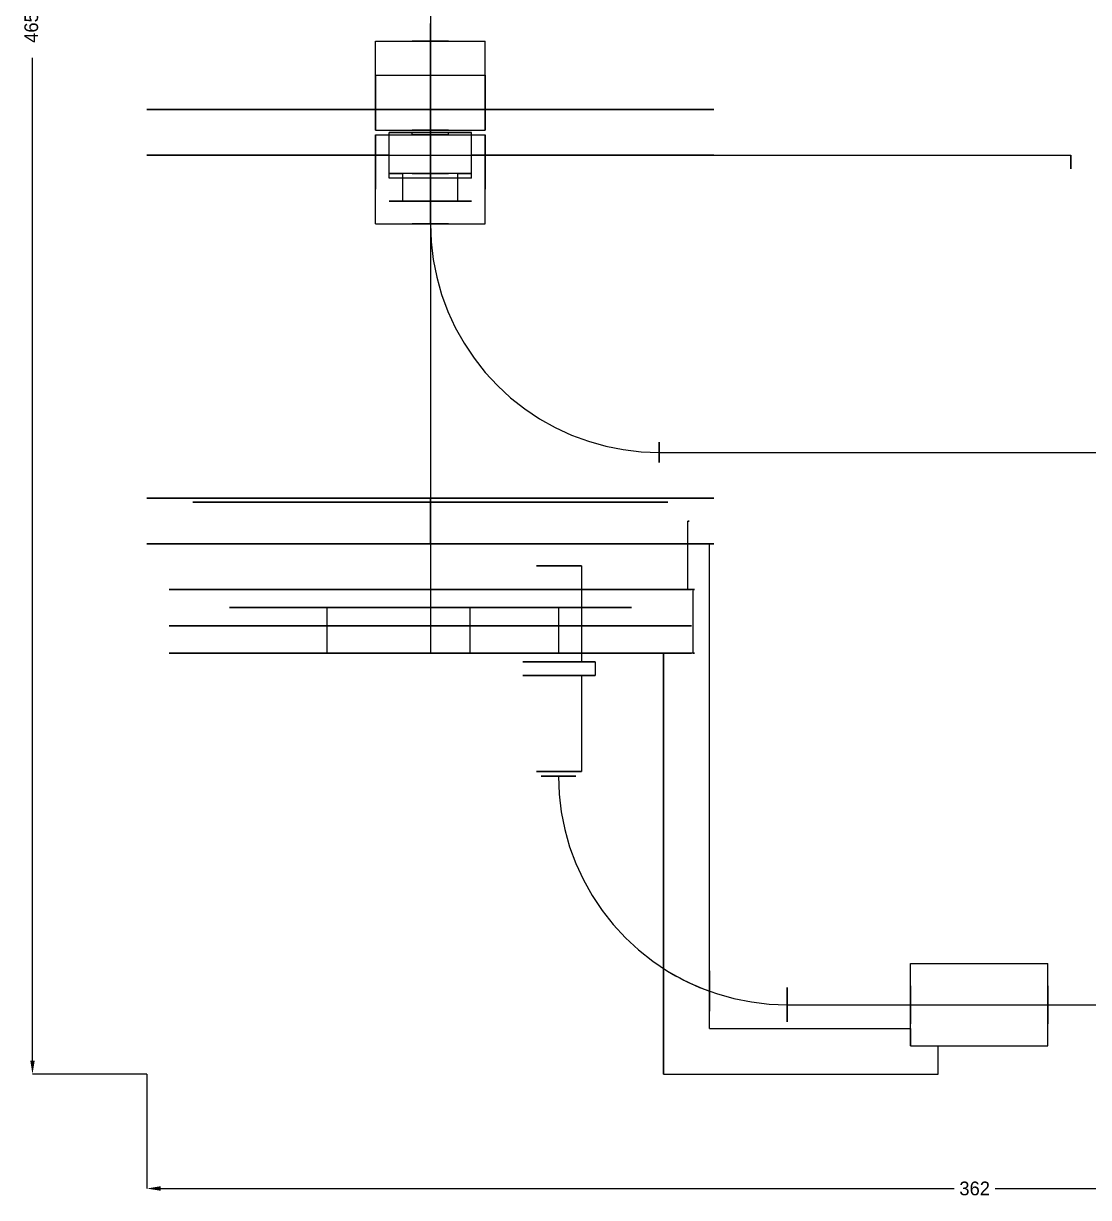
# Model space of a CAD drawing. Header units: millimetres. Extents: x -27 to 709, y -1034 to 466.
# Drawn here: x 320 to 552.9, y -27 to 229.8 of the extents above; entities that cross this region are included whole.
import ezdxf

# ---------------------------------------------------------------- set-up
doc = ezdxf.new("R2010")
doc.units = ezdxf.units.MM
doc.layers.add('DIMENSIONS', color=7, linetype='Continuous')
doc.layers.add('YZ_SIDE', color=7, linetype='Continuous')
doc.dimstyles.get("Standard").update_dxf_attribs({"dimtxt": 2.5, "dimasz": 2.5, "dimexe": 1.25, "dimexo": 0.625, "dimtad": 1, "dimcen": 2.5, "dimazin": 3, "dimtfac": 1, "dimtmove": 0, "dimatfit": 3})

# ---------------------------------------------------------------- blocks, each defined once
blk = doc.blocks.new('_CLOSEDFILLED')
at = {"color": 0, "linetype": 'BYBLOCK'}
blk.add_solid([(-1, 0.164), (0, 0), (-1, -0.164)], dxfattribs=at)
blk = doc.blocks.new('*D5')
for p, q in [((347, 0), (347, -25)), ((709, 0), (709, -25)), ((350, -25), (523.5, -25)), ((532.5, -25), (706, -25))]:
    blk.add_line(p, q)
at = {"layer": 'Defpoints'}
for p in [(347, 0), (709, 0), (347, -25)]:
    blk.add_point(p, dxfattribs=at)
at = {"layer": 'DIMENSIONS', "xscale": 3, "yscale": 3, "rotation": 180}
blk.add_blockref('_CLOSEDFILLED', (347, -25), dxfattribs=at)
at = {"layer": 'DIMENSIONS', "xscale": 3, "yscale": 3}
blk.add_blockref('_CLOSEDFILLED', (709, -25), dxfattribs=at)
at = {"layer": 'DIMENSIONS', "insert": (528, -25), "char_height": 3, "attachment_point": 5}
blk.add_mtext('362', dxfattribs=at)
blk = doc.blocks.new('*D6')
for p, q in [((347, 465.7), (322, 465.7)), ((322, 243.35), (322, 462.7)), ((322, 3), (322, 222.35)), ((347, 0), (322, 0))]:
    blk.add_line(p, q)
at = {"layer": 'Defpoints'}
for p in [(347, 465.7), (322, 0), (347, 0)]:
    blk.add_point(p, dxfattribs=at)
at = {"layer": 'DIMENSIONS', "xscale": 3, "yscale": 3}
for p, rotation in [((322, 465.7), 90), ((322, 0), 270)]:
    blk.add_blockref('_CLOSEDFILLED', p, dxfattribs=dict(at, rotation=rotation))
at = {"layer": 'DIMENSIONS', "insert": (322, 232.85), "char_height": 3, "attachment_point": 5, "rotation": 90}
blk.add_mtext('465,702', dxfattribs=at)

msp = doc.modelspace()

# ---------------------------------------------------------------- linework, layer by layer
at = {"layer": 'YZ_SIDE'}
for points in [[(409, 406), (409, 106)], [(409, 386.9), (409, 125.1)], [(409, 346), (409, 186)], [(409, 186), (409, 229.8348)], [(409, 186), (409, 229.8348)], [(397, 206.5), (397, 226)], [(397, 226), (421, 226)], [(397, 206.5), (397, 226)], [(397, 226), (421, 226)], [(409, 226), (411.1626, 226), (412.6385, 226), (412.9593, 226), (412.023, 226), (410.1269, 226), (407.8731, 226), (405.977, 226), (405.0407, 226), (405.3615, 226), (406.8374, 226), (409, 226)], [(409, 226), (411.1626, 226), (412.6385, 226), (412.9593, 226), (412.023, 226), (410.1269, 226), (407.8731, 226), (405.977, 226), (405.0407, 226), (405.3615, 226), (406.8374, 226), (409, 226)], [(409, 226), (411.1626, 226), (412.6385, 226), (412.9593, 226), (412.023, 226), (410.1269, 226), (407.8731, 226), (405.977, 226), (405.0407, 226), (405.3615, 226), (406.8374, 226), (409, 226)], [(409, 226), (411.1626, 226), (412.6385, 226), (412.9593, 226), (412.023, 226), (410.1269, 226), (407.8731, 226), (405.977, 226), (405.0407, 226), (405.3615, 226), (406.8374, 226), (409, 226)], [(409, 226), (410.4597, 226), (411.456, 226), (411.6725, 226), (411.0405, 226), (409.7607, 226), (408.2393, 226), (406.9595, 226), (406.3275, 226), (406.544, 226), (407.5403, 226), (409, 226)], [(409, 226), (410.4597, 226), (411.456, 226), (411.6725, 226), (411.0405, 226), (409.7607, 226), (408.2393, 226), (406.9595, 226), (406.3275, 226), (406.544, 226), (407.5403, 226), (409, 226)], [(409, 206.5), (409, 226)], [(409, 206.5), (409, 226)], [(409, 186), (409, 226)], [(409, 186), (409, 226)], [(409, 186), (409, 226)], [(409, 186), (409, 226)], [(421, 206.5), (421, 226)], [(421, 206.5), (421, 226)], [(397, 206.5), (397, 208.2277), (397, 209.9123), (397, 211.5213), (397, 213.0235), (397, 214.39), (397, 215.5942), (397, 216.6129), (397, 217.4264), (397, 218.019), (397, 218.3792), (397, 218.5)], [(397, 218.5), (397, 218.3792), (397, 218.019), (397, 217.4264), (397, 216.6129), (397, 215.5942), (397, 214.39), (397, 213.0235), (397, 211.5213), (397, 209.9123), (397, 208.2277), (397, 206.5)], [(397, 218.5), (421, 218.5)], [(421, 206.5), (421, 208.2277), (421, 209.9123), (421, 211.5213), (421, 213.0235), (421, 214.39), (421, 215.5942), (421, 216.6129), (421, 217.4264), (421, 218.019), (421, 218.3792), (421, 218.5)], [(421, 218.5), (421, 218.3792), (421, 218.019), (421, 217.4264), (421, 216.6129), (421, 215.5942), (421, 214.39), (421, 213.0235), (421, 211.5213), (421, 209.9123), (421, 208.2277), (421, 206.5)], [(409, 211), (413.0976, 211), (417.1773, 211), (421.2213, 211), (425.2118, 211), (429.1314, 211), (432.9629, 211), (436.6897, 211), (440.2955, 211), (443.7643, 211), (447.0812, 211), (450.2315, 211), (453.2016, 211), (455.9783, 211), (458.5497, 211), (460.9043, 211), (463.032, 211), (464.9235, 211), (466.5704, 211), (467.9655, 211), (469.1028, 211), (469.9773, 211), (470.5852, 211), (470.9237, 211), (470.9915, 211), (470.7882, 211), (470.3148, 211), (469.5732, 211), (468.5667, 211), (467.2998, 211), (465.7779, 211), (464.0078, 211), (461.9971, 211), (459.7547, 211), (457.2904, 211), (454.6149, 211), (451.7399, 211), (448.678, 211), (445.4427, 211), (442.048, 211), (438.5087, 211), (434.8405, 211), (431.0592, 211), (427.1815, 211), (423.2243, 211), (419.2049, 211), (415.1408, 211), (411.0499, 211), (406.9501, 211), (402.8592, 211), (398.7951, 211), (394.7757, 211), (390.8185, 211), (386.9408, 211), (383.1595, 211), (379.4913, 211), (375.952, 211), (372.5573, 211), (369.322, 211), (366.2601, 211), (363.3851, 211), (360.7096, 211), (358.2453, 211), (356.0029, 211), (353.9922, 211), (352.2221, 211), (350.7002, 211), (349.4333, 211), (348.4268, 211), (347.6852, 211), (347.2118, 211), (347.0085, 211), (347.0763, 211), (347.4148, 211), (348.0227, 211), (348.8972, 211), (350.0345, 211), (351.4296, 211), (353.0765, 211), (354.968, 211), (357.0957, 211), (359.4503, 211), (362.0217, 211), (364.7984, 211), (367.7685, 211), (370.9188, 211), (374.2357, 211), (377.7045, 211), (381.3103, 211), (385.0371, 211), (388.8686, 211), (392.7882, 211), (396.7787, 211), (400.8227, 211), (404.9024, 211), (409, 211)], [(409, 211), (412.9925, 211), (416.9651, 211), (420.8981, 211), (424.7717, 211), (428.5668, 211), (432.2644, 211), (435.8461, 211), (439.2941, 211), (442.5911, 211), (445.7208, 211), (448.6675, 211), (451.4166, 211), (453.9544, 211), (456.2683, 211), (458.3466, 211), (460.1791, 211), (461.7567, 211), (463.0714, 211), (464.1167, 211), (464.8874, 211), (465.3798, 211), (465.5912, 211), (465.5207, 211), (465.1686, 211), (464.5367, 211), (463.6281, 211), (462.4473, 211), (461.0003, 211), (459.2942, 211), (457.3376, 211), (455.1401, 211), (452.7128, 211), (450.0676, 211), (447.2179, 211), (444.1778, 211), (440.9625, 211), (437.5879, 211), (434.0709, 211), (430.4289, 211), (426.6803, 211), (422.8435, 211), (418.9378, 211), (414.9825, 211), (410.9975, 211), (407.0025, 211), (403.0175, 211), (399.0622, 211), (395.1565, 211), (391.3197, 211), (387.5711, 211), (383.9291, 211), (380.4121, 211), (377.0375, 211), (373.8222, 211), (370.7821, 211), (367.9324, 211), (365.2872, 211), (362.8599, 211), (360.6624, 211), (358.7058, 211), (356.9997, 211), (355.5527, 211), (354.3719, 211), (353.4633, 211), (352.8314, 211), (352.4793, 211), (352.4088, 211), (352.6202, 211), (353.1126, 211), (353.8833, 211), (354.9286, 211), (356.2433, 211), (357.8209, 211), (359.6534, 211), (361.7317, 211), (364.0456, 211), (366.5834, 211), (369.3325, 211), (372.2792, 211), (375.4089, 211), (378.7059, 211), (382.1539, 211), (385.7356, 211), (389.4332, 211), (393.2283, 211), (397.1019, 211), (401.0349, 211), (405.0075, 211), (409, 211)], [(409, 201), (409, 211)], [(409, 201), (409, 211)], [(397, 206.5), (421, 206.5)], [(397, 206.5), (421, 206.5)], [(397, 206.5), (421, 206.5)], [(397, 206.5), (421, 206.5)], [(397, 186), (397, 205.5)], [(397, 205.5), (421, 205.5)], [(397, 186), (397, 205.5)], [(397, 205.5), (397, 202.0877), (397, 198.9765), (397, 196.4058), (397, 194.5736), (397, 193.6208), (397, 193.6208), (397, 194.5736), (397, 196.4058), (397, 198.9765), (397, 202.0877), (397, 205.5)], [(397, 205.5), (421, 205.5)], [(397, 205.5), (400, 205.5)], [(397, 205.5), (421, 205.5)], [(400, 201), (400, 206)], [(400, 205.5), (400, 206)], [(400, 206), (405.0314, 206)], [(418, 206), (416.3723, 206), (414.7394, 206), (413.1024, 206), (411.4626, 206), (409.8211, 206), (408.1789, 206), (406.5374, 206), (404.8976, 206), (403.2606, 206), (401.6277, 206), (400, 206)], [(418, 206), (416.374, 206), (414.7418, 206), (413.1047, 206), (411.4642, 206), (409.8216, 206), (408.1784, 206), (406.5358, 206), (404.8953, 206), (403.2582, 206), (401.626, 206), (400, 206)], [(400, 201), (400, 206)], [(400, 196), (400, 205.5)], [(400, 205.5), (405.0314, 205.5)], [(405.0314, 206), (405.0017, 206), (405.0668, 206), (405.2253, 206), (405.4734, 206), (405.8051, 206), (406.2127, 206), (406.6864, 206), (407.215, 206), (407.7859, 206), (408.3857, 206), (409, 206)], [(405.0314, 205.5), (405.0314, 206)], [(412.9686, 205.5), (412.7025, 205.5), (412.182, 205.5), (411.4431, 205.5), (410.5363, 205.5), (409.5241, 205.5), (408.4759, 205.5), (407.4637, 205.5), (406.5569, 205.5), (405.818, 205.5), (405.2975, 205.5), (405.0314, 205.5)], [(409, 206.5), (411.1626, 206.5), (412.6385, 206.5), (412.9593, 206.5), (412.023, 206.5), (410.1269, 206.5), (407.8731, 206.5), (405.977, 206.5), (405.0407, 206.5), (405.3615, 206.5), (406.8374, 206.5), (409, 206.5)], [(409, 206.5), (411.1626, 206.5), (412.6385, 206.5), (412.9593, 206.5), (412.023, 206.5), (410.1269, 206.5), (407.8731, 206.5), (405.977, 206.5), (405.0407, 206.5), (405.3615, 206.5), (406.8374, 206.5), (409, 206.5)], [(409, 205.5), (411.1626, 205.5), (412.6385, 205.5), (412.9593, 205.5), (412.023, 205.5), (410.1269, 205.5), (407.8731, 205.5), (405.977, 205.5), (405.0407, 205.5), (405.3615, 205.5), (406.8374, 205.5), (409, 205.5)], [(409, 206), (409.6143, 206), (410.2141, 206), (410.785, 206), (411.3136, 206), (411.7873, 206), (412.1949, 206), (412.5266, 206), (412.7747, 206), (412.9332, 206), (412.9983, 206), (412.9686, 206)], [(409, 186), (409, 206)], [(409, 186), (409, 205.5)], [(412.9686, 205.5), (412.9686, 206)], [(412.9686, 206), (418, 206)], [(412.9686, 205.5), (418, 205.5)], [(418, 201), (418, 206)], [(418, 205.5), (418, 206)], [(418, 201), (418, 206)], [(418, 196), (418, 205.5)], [(418, 205.5), (421, 205.5)], [(421, 186), (421, 205.5)], [(421, 186), (421, 205.5)], [(421, 205.5), (421, 202.0877), (421, 198.9765), (421, 196.4058), (421, 194.5736), (421, 193.6208), (421, 193.6208), (421, 194.5736), (421, 196.4058), (421, 198.9765), (421, 202.0877), (421, 205.5)], [(400, 201), (396.1107, 201), (392.2738, 201), (388.5048, 201), (384.8191, 201), (381.2316, 201), (377.7568, 201), (374.409, 201), (371.2017, 201), (368.1479, 201), (365.26, 201), (362.5498, 201), (360.0283, 201), (357.7057, 201), (355.5914, 201), (353.6941, 201), (352.0214, 201), (350.5801, 201), (349.3761, 201), (348.4143, 201), (347.6986, 201), (347.2319, 201), (347.0161, 201), (347.052, 201), (347.3396, 201), (347.8776, 201), (348.6639, 201), (349.6952, 201), (350.9674, 201), (352.4754, 201), (354.2129, 201), (356.173, 201), (358.3476, 201), (360.728, 201), (363.3045, 201), (366.0665, 201), (369.003, 201), (372.1019, 201), (375.3506, 201), (378.7361, 201), (382.2445, 201), (385.8615, 201), (389.5725, 201), (393.3625, 201), (397.2159, 201), (401.1173, 201), (405.0506, 201), (409, 201)], [(400, 201), (396.1497, 201), (392.3611, 201), (388.6525, 201), (385.0417, 201), (381.5461, 201), (378.1825, 201), (374.967, 201), (371.9151, 201), (369.0415, 201), (366.3599, 201), (363.8833, 201), (361.6236, 201), (359.5917, 201), (357.7972, 201), (356.2489, 201), (354.9541, 201), (353.9192, 201), (353.149, 201), (352.6473, 201), (352.4165, 201), (352.4577, 201), (352.7707, 201), (353.354, 201), (354.2048, 201), (355.319, 201), (356.6912, 201), (358.3149, 201), (360.1822, 201), (362.2842, 201), (364.6108, 201), (367.1507, 201), (369.8918, 201), (372.8209, 201), (375.9239, 201), (379.1859, 201), (382.5913, 201), (386.1235, 201), (389.7658, 201), (393.5005, 201), (397.3097, 201), (401.1751, 201), (405.0781, 201), (409, 201)], [(400, 196), (400, 201)], [(409, 201), (412.9219, 201), (416.8249, 201), (420.6903, 201), (424.4995, 201), (428.2342, 201), (431.8765, 201), (435.4087, 201), (438.8141, 201), (442.0761, 201), (445.1791, 201), (448.1082, 201), (450.8493, 201), (453.3892, 201), (455.7158, 201), (457.8178, 201), (459.6851, 201), (461.3088, 201), (462.681, 201), (463.7952, 201), (464.646, 201), (465.2293, 201), (465.5423, 201), (465.5835, 201), (465.3527, 201), (464.851, 201), (464.0808, 201), (463.0459, 201), (461.7511, 201), (460.2028, 201), (458.4083, 201), (456.3764, 201), (454.1167, 201), (451.6401, 201), (448.9585, 201), (446.0849, 201), (443.033, 201), (439.8175, 201), (436.4539, 201), (432.9583, 201), (429.3475, 201), (425.6389, 201), (421.8503, 201), (418, 201)], [(409, 201), (412.9494, 201), (416.8827, 201), (420.7841, 201), (424.6375, 201), (428.4275, 201), (432.1385, 201), (435.7555, 201), (439.2639, 201), (442.6494, 201), (445.8981, 201), (448.997, 201), (451.9335, 201), (454.6955, 201), (457.272, 201), (459.6524, 201), (461.827, 201), (463.7871, 201), (465.5246, 201), (467.0326, 201), (468.3048, 201), (469.3361, 201), (470.1224, 201), (470.6604, 201), (470.948, 201), (470.9839, 201), (470.7681, 201), (470.3014, 201), (469.5857, 201), (468.6239, 201), (467.4199, 201), (465.9786, 201), (464.3059, 201), (462.4086, 201), (460.2943, 201), (457.9717, 201), (455.4502, 201), (452.74, 201), (449.8521, 201), (446.7983, 201), (443.591, 201), (440.2432, 201), (436.7684, 201), (433.1809, 201), (429.4952, 201), (425.7262, 201), (421.8893, 201), (418, 201)], [(409, 201), (549, 201)], [(409, 201), (409, 200.7619), (409, 200.1231), (409, 199.2865), (409, 198.5177), (409, 198.0608), (409, 198.0608), (409, 198.5177), (409, 199.2865), (409, 200.1231), (409, 200.7619), (409, 201)], [(418, 196), (418, 201)], [(549, 201), (549, 200.7619), (549, 200.1231), (549, 199.2865), (549, 198.5177), (549, 198.0608), (549, 198.0608), (549, 198.5177), (549, 199.2865), (549, 200.1231), (549, 200.7619), (549, 201)], [(418, 196), (400, 196)], [(418, 196), (416.374, 196), (414.7418, 196), (413.1047, 196), (411.4642, 196), (409.8216, 196), (408.1784, 196), (406.5358, 196), (404.8953, 196), (403.2582, 196), (401.626, 196), (400, 196)], [(415, 197), (417.2806, 197), (417.9942, 197), (417.0057, 197), (414.5023, 197), (410.9576, 197), (407.0424, 197), (403.4977, 197), (400.9943, 197), (400.0058, 197), (400.7194, 197), (403, 197)], [(403, 191), (403, 197)], [(415, 197), (403, 197)], [(403, 191), (403, 197)], [(409, 197), (411.1626, 197), (412.6385, 197), (412.9593, 197), (412.023, 197), (410.1269, 197), (407.8731, 197), (405.977, 197), (405.0407, 197), (405.3615, 197), (406.8374, 197), (409, 197)], [(409, 191), (409, 197)], [(415, 191), (415, 197)], [(415, 191), (415, 197)], [(415, 191), (417.2806, 191), (417.9942, 191), (417.0057, 191), (414.5023, 191), (410.9576, 191), (407.0424, 191), (403.4977, 191), (400.9943, 191), (400.0058, 191), (400.7194, 191), (403, 191)], [(403, 191), (415, 191)], [(409, 191), (411.1626, 191), (412.6385, 191), (412.9593, 191), (412.023, 191), (410.1269, 191), (407.8731, 191), (405.977, 191), (405.0407, 191), (405.3615, 191), (406.8374, 191), (409, 191)], [(397, 186), (421, 186)], [(397, 186), (421, 186)], [(409, 186), (411.1626, 186), (412.6385, 186), (412.9593, 186), (412.023, 186), (410.1269, 186), (407.8731, 186), (405.977, 186), (405.0407, 186), (405.3615, 186), (406.8374, 186), (409, 186)], [(409, 186), (411.1626, 186), (412.6385, 186), (412.9593, 186), (412.023, 186), (410.1269, 186), (407.8731, 186), (405.977, 186), (405.0407, 186), (405.3615, 186), (406.8374, 186), (409, 186)], [(409, 186), (411.1626, 186), (412.6385, 186), (412.9593, 186), (412.023, 186), (410.1269, 186), (407.8731, 186), (405.977, 186), (405.0407, 186), (405.3615, 186), (406.8374, 186), (409, 186)], [(409, 186), (411.1626, 186), (412.6385, 186), (412.9593, 186), (412.023, 186), (410.1269, 186), (407.8731, 186), (405.977, 186), (405.0407, 186), (405.3615, 186), (406.8374, 186), (409, 186)], [(409, 186), (410.4597, 186), (411.456, 186), (411.6725, 186), (411.0405, 186), (409.7607, 186), (408.2393, 186), (406.9595, 186), (406.3275, 186), (406.544, 186), (407.5403, 186), (409, 186)], [(409, 186), (410.4597, 186), (411.456, 186), (411.6725, 186), (411.0405, 186), (409.7607, 186), (408.2393, 186), (406.9595, 186), (406.3275, 186), (406.544, 186), (407.5403, 186), (409, 186)], [(409, 186), (410.3516, 186), (411.2741, 186), (411.4746, 186), (410.8894, 186), (409.7043, 186), (408.2957, 186), (407.1106, 186), (406.5254, 186), (406.7259, 186), (407.6484, 186), (409, 186)], [(409, 186), (410.3516, 186), (411.2741, 186), (411.4746, 186), (410.8894, 186), (409.7043, 186), (408.2957, 186), (407.1106, 186), (406.5254, 186), (406.7259, 186), (407.6484, 186), (409, 186)], [(409, 186), (407.7836, 186), (406.9533, 186), (406.7729, 186), (407.2996, 186), (408.3661, 186), (409.6339, 186), (410.7004, 186), (411.2271, 186), (411.0467, 186), (410.2164, 186), (409, 186)], [(409, 186), (409.1541, 182.077), (409.6156, 178.1783), (410.3815, 174.3277), (411.4472, 170.5492), (412.806, 166.8658), (414.4497, 163.3005), (416.368, 159.8751), (418.5492, 156.6107), (420.9797, 153.5276), (423.6447, 150.6447), (426.5276, 147.9797), (429.6107, 145.5492), (432.8751, 143.368), (436.3005, 141.4497), (439.8658, 139.806), (443.5492, 138.4472), (447.3277, 137.3815), (451.1783, 136.6156), (455.077, 136.1541), (459, 136)], [(459, 136), (459, 137.2164), (459, 138.0467), (459, 138.2271), (459, 137.7004), (459, 136.6339), (459, 135.3661), (459, 134.2996), (459, 133.7729), (459, 133.9533), (459, 134.7836), (459, 136)], [(459, 136), (709, 136)], [(409, 126), (413.0976, 126), (417.1773, 126), (421.2213, 126), (425.2118, 126), (429.1314, 126), (432.9629, 126), (436.6897, 126), (440.2955, 126), (443.7643, 126), (447.0812, 126), (450.2315, 126), (453.2016, 126), (455.9783, 126), (458.5497, 126), (460.9043, 126), (463.032, 126), (464.9235, 126), (466.5704, 126), (467.9655, 126), (469.1028, 126), (469.9773, 126), (470.5852, 126), (470.9237, 126), (470.9915, 126), (470.7882, 126), (470.3148, 126), (469.5732, 126), (468.5667, 126), (467.2998, 126), (465.7779, 126), (464.0078, 126), (461.9971, 126), (459.7547, 126), (457.2904, 126), (454.6149, 126), (451.7399, 126), (448.678, 126), (445.4427, 126), (442.048, 126), (438.5087, 126), (434.8405, 126), (431.0592, 126), (427.1815, 126), (423.2243, 126), (419.2049, 126), (415.1408, 126), (411.0499, 126), (406.9501, 126), (402.8592, 126), (398.7951, 126), (394.7757, 126), (390.8185, 126), (386.9408, 126), (383.1595, 126), (379.4913, 126), (375.952, 126), (372.5573, 126), (369.322, 126), (366.2601, 126), (363.3851, 126), (360.7096, 126), (358.2453, 126), (356.0029, 126), (353.9922, 126), (352.2221, 126), (350.7002, 126), (349.4333, 126), (348.4268, 126), (347.6852, 126), (347.2118, 126), (347.0085, 126), (347.0763, 126), (347.4148, 126), (348.0227, 126), (348.8972, 126), (350.0345, 126), (351.4296, 126), (353.0765, 126), (354.968, 126), (357.0957, 126), (359.4503, 126), (362.0217, 126), (364.7984, 126), (367.7685, 126), (370.9188, 126), (374.2357, 126), (377.7045, 126), (381.3103, 126), (385.0371, 126), (388.8686, 126), (392.7882, 126), (396.7787, 126), (400.8227, 126), (404.9024, 126), (409, 126)], [(409, 126), (412.9925, 126), (416.9651, 126), (420.8981, 126), (424.7717, 126), (428.5668, 126), (432.2644, 126), (435.8461, 126), (439.2941, 126), (442.5911, 126), (445.7208, 126), (448.6675, 126), (451.4166, 126), (453.9544, 126), (456.2683, 126), (458.3466, 126), (460.1791, 126), (461.7567, 126), (463.0714, 126), (464.1167, 126), (464.8874, 126), (465.3798, 126), (465.5912, 126), (465.5207, 126), (465.1686, 126), (464.5367, 126), (463.6281, 126), (462.4473, 126), (461.0003, 126), (459.2942, 126), (457.3376, 126), (455.1401, 126), (452.7128, 126), (450.0676, 126), (447.2179, 126), (444.1778, 126), (440.9625, 126), (437.5879, 126), (434.0709, 126), (430.4289, 126), (426.6803, 126), (422.8435, 126), (418.9378, 126), (414.9825, 126), (410.9975, 126), (407.0025, 126), (403.0175, 126), (399.0622, 126), (395.1565, 126), (391.3197, 126), (387.5711, 126), (383.9291, 126), (380.4121, 126), (377.0375, 126), (373.8222, 126), (370.7821, 126), (367.9324, 126), (365.2872, 126), (362.8599, 126), (360.6624, 126), (358.7058, 126), (356.9997, 126), (355.5527, 126), (354.3719, 126), (353.4633, 126), (352.8314, 126), (352.4793, 126), (352.4088, 126), (352.6202, 126), (353.1126, 126), (353.8833, 126), (354.9286, 126), (356.2433, 126), (357.8209, 126), (359.6534, 126), (361.7317, 126), (364.0456, 126), (366.5834, 126), (369.3325, 126), (372.2792, 126), (375.4089, 126), (378.7059, 126), (382.1539, 126), (385.7356, 126), (389.4332, 126), (393.2283, 126), (397.1019, 126), (401.0349, 126), (405.0075, 126), (409, 126)], [(409, 116), (409, 126)], [(409, 116), (409, 126)], [(409, 125.1), (405.0221, 125.1), (401.0676, 125.1), (397.1596, 125.1), (393.3211, 125.1), (389.5746, 125.1), (385.9421, 125.1), (382.4449, 125.1), (379.1036, 125.1), (375.9377, 125.1), (372.9658, 125.1), (370.2054, 125.1), (367.6726, 125.1), (365.3824, 125.1), (363.3481, 125.1), (361.5817, 125.1), (360.0937, 125.1), (358.8926, 125.1), (357.9855, 125.1), (357.3779, 125.1), (357.0731, 125.1), (357.0731, 125.1), (357.3779, 125.1), (357.9855, 125.1), (358.8926, 125.1), (360.0937, 125.1), (361.5817, 125.1), (363.3481, 125.1), (365.3824, 125.1), (367.6726, 125.1), (370.2054, 125.1), (372.9658, 125.1), (375.9377, 125.1), (379.1036, 125.1), (382.4449, 125.1), (385.9421, 125.1), (389.5746, 125.1), (393.3211, 125.1), (397.1596, 125.1), (401.0676, 125.1), (405.0221, 125.1), (409, 125.1), (412.9779, 125.1), (416.9324, 125.1), (420.8404, 125.1), (424.6789, 125.1), (428.4254, 125.1), (432.0579, 125.1), (435.5551, 125.1), (438.8964, 125.1), (442.0623, 125.1), (445.0342, 125.1), (447.7946, 125.1), (450.3274, 125.1), (452.6176, 125.1), (454.6519, 125.1), (456.4183, 125.1), (457.9063, 125.1), (459.1074, 125.1), (460.0145, 125.1), (460.6221, 125.1), (460.9269, 125.1), (460.9269, 125.1), (460.6221, 125.1), (460.0145, 125.1), (459.1074, 125.1), (457.9063, 125.1), (456.4183, 125.1), (454.6519, 125.1), (452.6176, 125.1), (450.3274, 125.1), (447.7946, 125.1), (445.0342, 125.1), (442.0623, 125.1), (438.8964, 125.1), (435.5551, 125.1), (432.0579, 125.1), (428.4254, 125.1), (424.6789, 125.1), (420.8404, 125.1), (416.9324, 125.1), (412.9779, 125.1), (409, 125.1)], [(409, 125.1), (405.0229, 125.1), (401.0691, 125.1), (397.1619, 125.1), (393.3241, 125.1), (389.5783, 125.1), (385.9465, 125.1), (382.45, 125.1), (379.1093, 125.1), (375.944, 125.1), (372.9727, 125.1), (370.2128, 125.1), (367.6806, 125.1), (365.3908, 125.1), (363.3569, 125.1), (361.5909, 125.1), (360.1031, 125.1), (358.9022, 125.1), (357.9953, 125.1), (357.3878, 125.1), (357.0831, 125.1), (357.0831, 125.1), (357.3878, 125.1), (357.9953, 125.1), (358.9022, 125.1), (360.1031, 125.1), (361.5909, 125.1), (363.3569, 125.1), (365.3908, 125.1), (367.6806, 125.1), (370.2128, 125.1), (372.9727, 125.1), (375.944, 125.1), (379.1093, 125.1), (382.45, 125.1), (385.9465, 125.1), (389.5783, 125.1), (393.3241, 125.1), (397.1619, 125.1), (401.0691, 125.1), (405.0229, 125.1), (409, 125.1), (412.9771, 125.1), (416.9309, 125.1), (420.8381, 125.1), (424.6759, 125.1), (428.4217, 125.1), (432.0535, 125.1), (435.55, 125.1), (438.8907, 125.1), (442.056, 125.1), (445.0273, 125.1), (447.7872, 125.1), (450.3194, 125.1), (452.6092, 125.1), (454.6431, 125.1), (456.4091, 125.1), (457.8969, 125.1), (459.0978, 125.1), (460.0047, 125.1), (460.6122, 125.1), (460.9169, 125.1), (460.9169, 125.1), (460.6122, 125.1), (460.0047, 125.1), (459.0978, 125.1), (457.8969, 125.1), (456.4091, 125.1), (454.6431, 125.1), (452.6092, 125.1), (450.3194, 125.1), (447.7872, 125.1), (445.0273, 125.1), (442.056, 125.1), (438.8907, 125.1), (435.55, 125.1), (432.0535, 125.1), (428.4217, 125.1), (424.6759, 125.1), (420.8381, 125.1), (416.9309, 125.1), (412.9771, 125.1), (409, 125.1)], [(409, 125.1), (405.0091, 125.1), (401.0423, 125.1), (397.1233, 125.1), (393.2757, 125.1), (389.5227, 125.1), (385.8868, 125.1), (382.39, 125.1), (379.0532, 125.1), (375.8964, 125.1), (372.9388, 125.1), (370.1981, 125.1), (367.6907, 125.1), (365.4317, 125.1), (363.4348, 125.1), (361.7119, 125.1), (360.2734, 125.1), (359.1279, 125.1), (358.2824, 125.1), (357.7419, 125.1), (357.5097, 125.1), (357.5871, 125.1), (357.9738, 125.1), (358.6673, 125.1), (359.6635, 125.1), (360.9565, 125.1), (362.5384, 125.1), (364.3997, 125.1), (366.5292, 125.1), (368.9142, 125.1), (371.5403, 125.1), (374.3916, 125.1), (377.4511, 125.1), (380.7003, 125.1), (384.1197, 125.1), (387.6887, 125.1), (391.386, 125.1), (395.1891, 125.1), (399.0753, 125.1), (403.0212, 125.1), (407.0031, 125.1), (410.9969, 125.1), (414.9788, 125.1), (418.9247, 125.1), (422.8109, 125.1), (426.614, 125.1), (430.3113, 125.1), (433.8803, 125.1), (437.2997, 125.1), (440.5489, 125.1), (443.6084, 125.1), (446.4597, 125.1), (449.0858, 125.1), (451.4708, 125.1), (453.6003, 125.1), (455.4616, 125.1), (457.0435, 125.1), (458.3365, 125.1), (459.3327, 125.1), (460.0262, 125.1), (460.4129, 125.1), (460.4903, 125.1), (460.2581, 125.1), (459.7176, 125.1), (458.8721, 125.1), (457.7266, 125.1), (456.2881, 125.1), (454.5652, 125.1), (452.5683, 125.1), (450.3093, 125.1), (447.8019, 125.1), (445.0612, 125.1), (442.1036, 125.1), (438.9468, 125.1), (435.61, 125.1), (432.1132, 125.1), (428.4773, 125.1), (424.7243, 125.1), (420.8767, 125.1), (416.9577, 125.1), (412.9909, 125.1), (409, 125.1)], [(409, 125.1), (405.0559, 125.1), (401.1435, 125.1), (397.2944, 125.1), (393.5395, 125.1), (389.9091, 125.1), (386.4324, 125.1), (383.1374, 125.1), (380.0507, 125.1), (377.197, 125.1), (374.5994, 125.1), (372.2788, 125.1), (370.2538, 125.1), (368.5408, 125.1), (367.1535, 125.1), (366.1032, 125.1), (365.3982, 125.1), (365.0443, 125.1), (365.0443, 125.1), (365.3982, 125.1), (366.1032, 125.1), (367.1535, 125.1), (368.5408, 125.1), (370.2538, 125.1), (372.2788, 125.1), (374.5994, 125.1), (377.197, 125.1), (380.0507, 125.1), (383.1374, 125.1), (386.4324, 125.1), (389.9091, 125.1), (393.5395, 125.1), (397.2944, 125.1), (401.1435, 125.1), (405.0559, 125.1), (409, 125.1), (412.9441, 125.1), (416.8565, 125.1), (420.7056, 125.1), (424.4605, 125.1), (428.0909, 125.1), (431.5676, 125.1), (434.8626, 125.1), (437.9493, 125.1), (440.803, 125.1), (443.4006, 125.1), (445.7212, 125.1), (447.7462, 125.1), (449.4592, 125.1), (450.8465, 125.1), (451.8968, 125.1), (452.6018, 125.1), (452.9557, 125.1), (452.9557, 125.1), (452.6018, 125.1), (451.8968, 125.1), (450.8465, 125.1), (449.4592, 125.1), (447.7462, 125.1), (445.7212, 125.1), (443.4006, 125.1), (440.803, 125.1), (437.9493, 125.1), (434.8626, 125.1), (431.5676, 125.1), (428.0909, 125.1), (424.4605, 125.1), (420.7056, 125.1), (416.8565, 125.1), (412.9441, 125.1), (409, 125.1)], [(409, 125.1), (409, 106)], [(409, 125.1), (409, 98.1)], [(409, 125.1), (409, 106)], [(465.2811, 116), (465.2811, 121)], [(465.2811, 121), (465.3864, 121), (465.4708, 121), (465.5341, 121), (465.5763, 121), (465.5974, 121), (465.5974, 121), (465.5763, 121), (465.5341, 121), (465.4708, 121), (465.3864, 121), (465.2811, 121)], [(465.2811, 116), (465.2811, 121)], [(409, 116), (413.0976, 116), (417.1773, 116), (421.2213, 116), (425.2118, 116), (429.1314, 116), (432.9629, 116), (436.6897, 116), (440.2955, 116), (443.7643, 116), (447.0812, 116), (450.2315, 116), (453.2016, 116), (455.9783, 116), (458.5497, 116), (460.9043, 116), (463.032, 116), (464.9235, 116), (466.5704, 116), (467.9655, 116), (469.1028, 116), (469.9773, 116), (470.5852, 116), (470.9237, 116), (470.9915, 116), (470.7882, 116), (470.3148, 116), (469.5732, 116), (468.5667, 116), (467.2998, 116), (465.7779, 116), (464.0078, 116), (461.9971, 116), (459.7547, 116), (457.2904, 116), (454.6149, 116), (451.7399, 116), (448.678, 116), (445.4427, 116), (442.048, 116), (438.5087, 116), (434.8405, 116), (431.0592, 116), (427.1815, 116), (423.2243, 116), (419.2049, 116), (415.1408, 116), (411.0499, 116), (406.9501, 116), (402.8592, 116), (398.7951, 116), (394.7757, 116), (390.8185, 116), (386.9408, 116), (383.1595, 116), (379.4913, 116), (375.952, 116), (372.5573, 116), (369.322, 116), (366.2601, 116), (363.3851, 116), (360.7096, 116), (358.2453, 116), (356.0029, 116), (353.9922, 116), (352.2221, 116), (350.7002, 116), (349.4333, 116), (348.4268, 116), (347.6852, 116), (347.2118, 116), (347.0085, 116), (347.0763, 116), (347.4148, 116), (348.0227, 116), (348.8972, 116), (350.0345, 116), (351.4296, 116), (353.0765, 116), (354.968, 116), (357.0957, 116), (359.4503, 116), (362.0217, 116), (364.7984, 116), (367.7685, 116), (370.9188, 116), (374.2357, 116), (377.7045, 116), (381.3103, 116), (385.0371, 116), (388.8686, 116), (392.7882, 116), (396.7787, 116), (400.8227, 116), (404.9024, 116), (409, 116)], [(465.2811, 116), (464.7257, 116), (463.8989, 116), (462.8049, 116), (461.4489, 116), (459.8376, 116), (457.9787, 116), (455.8814, 116), (453.5558, 116), (451.0133, 116), (448.2663, 116), (445.328, 116), (442.2129, 116), (438.9361, 116), (435.5135, 116), (431.9619, 116), (428.2984, 116), (424.541, 116), (420.7079, 116), (416.8178, 116), (412.8897, 116), (408.9426, 116), (404.9958, 116), (401.0685, 116), (397.1798, 116), (393.3487, 116), (389.5937, 116), (385.9333, 116), (382.3851, 116), (378.9666, 116), (375.6942, 116), (372.584, 116), (369.6512, 116), (366.9099, 116), (364.3735, 116), (362.0544, 116), (359.9638, 116), (358.1121, 116), (356.508, 116), (355.1596, 116), (354.0733, 116), (353.2544, 116), (352.7069, 116), (352.4335, 116), (352.4355, 116), (352.7129, 116), (353.2643, 116), (354.0871, 116), (355.1773, 116), (356.5295, 116), (358.1372, 116), (359.9925, 116), (362.0865, 116), (364.4088, 116), (366.9482, 116), (369.6924, 116), (372.628, 116), (375.7406, 116), (379.0152, 116), (382.4358, 116), (385.9857, 116), (389.6477, 116), (393.4038, 116), (397.2359, 116), (401.1253, 116), (405.0531, 116), (409, 116)], [(409, 116), (412.9442, 116), (416.8693, 116), (420.756, 116), (424.5857, 116), (428.3395, 116), (431.9993, 116), (435.5473, 116), (438.9662, 116), (442.2395, 116), (445.3511, 116), (448.2859, 116), (451.0298, 116), (453.5693, 116), (455.8921, 116), (457.987, 116), (459.8436, 116), (461.453, 116), (462.8075, 116), (463.9003, 116), (464.7261, 116), (465.2811, 116)], [(465.2811, 106), (465.2811, 116)], [(470, 116), (465.2811, 116)], [(465.2811, 106), (465.2811, 116)], [(470, 116), (465.2811, 116)], [(470, 10), (470, 116)], [(470, 10), (470, 116)], [(442, 111.2), (441.2063, 111.2), (439.0771, 111.2), (436.2884, 111.2), (433.7257, 111.2), (432.2025, 111.2), (432.2025, 111.2), (433.7257, 111.2), (436.2884, 111.2), (439.0771, 111.2), (441.2063, 111.2), (442, 111.2)], [(442, 111.2), (442, 90.2)], [(409, 106), (405.0134, 106), (401.0463, 106), (397.1178, 106), (393.2473, 106), (389.4535, 106), (385.755, 106), (382.1697, 106), (378.7151, 106), (375.4081, 106), (372.2647, 106), (369.3003, 106), (366.5293, 106), (363.9652, 106), (361.6205, 106), (359.5066, 106), (357.6339, 106), (356.0114, 106), (354.6471, 106), (353.5476, 106), (352.7182, 106), (352.1631, 106), (351.8848, 106), (351.8848, 106), (352.1631, 106), (352.7182, 106), (353.5476, 106), (354.6471, 106), (356.0114, 106), (357.6339, 106), (359.5066, 106), (361.6205, 106), (363.9652, 106), (366.5293, 106), (369.3003, 106), (372.2647, 106), (375.4081, 106), (378.7151, 106), (382.1697, 106), (385.755, 106), (389.4535, 106), (393.2473, 106), (397.1178, 106), (401.0463, 106), (405.0134, 106), (409, 106), (412.9866, 106), (416.9537, 106), (420.8822, 106), (424.7527, 106), (428.5465, 106), (432.245, 106), (435.8303, 106), (439.2849, 106), (442.5919, 106), (445.7353, 106), (448.6997, 106), (451.4707, 106), (454.0348, 106), (456.3795, 106), (458.4934, 106), (460.3661, 106), (461.9886, 106), (463.3529, 106), (464.4524, 106), (465.2818, 106), (465.8369, 106), (466.1152, 106), (466.1152, 106), (465.8369, 106), (465.2818, 106), (464.4524, 106), (463.3529, 106), (461.9886, 106), (460.3661, 106), (458.4934, 106), (456.3795, 106), (454.0348, 106), (451.4707, 106), (448.6997, 106), (445.7353, 106), (442.5919, 106), (439.2849, 106), (435.8303, 106), (432.245, 106), (428.5465, 106), (424.7527, 106), (420.8822, 106), (416.9537, 106), (412.9866, 106), (409, 106)], [(409, 106), (405.005, 106), (401.0304, 106), (397.0963, 106), (393.223, 106), (389.43, 106), (385.7368, 106), (382.1621, 106), (378.7241, 106), (375.4405, 106), (372.3278, 106), (369.402, 106), (366.678, 106), (364.1697, 106), (361.8898, 106), (359.85, 106), (358.0606, 106), (356.5308, 106), (355.2684, 106), (354.2798, 106), (353.57, 106), (353.1427, 106), (353, 106), (353.1427, 106), (353.57, 106), (354.2798, 106), (355.2684, 106), (356.5308, 106), (358.0606, 106), (359.85, 106), (361.8898, 106), (364.1697, 106), (366.678, 106), (369.402, 106), (372.3278, 106), (375.4405, 106), (378.7241, 106), (382.1621, 106), (385.7368, 106), (389.43, 106), (393.223, 106), (397.0963, 106), (401.0304, 106), (405.005, 106), (409, 106), (412.995, 106), (416.9696, 106), (420.9037, 106), (424.777, 106), (428.57, 106), (432.2632, 106), (435.8379, 106), (439.2759, 106), (442.5595, 106), (445.6722, 106), (448.598, 106), (451.322, 106), (453.8303, 106), (456.1102, 106), (458.15, 106), (459.9394, 106), (461.4692, 106), (462.7316, 106), (463.7202, 106), (464.43, 106), (464.8573, 106), (465, 106), (464.8573, 106), (464.43, 106), (463.7202, 106), (462.7316, 106), (461.4692, 106), (459.9394, 106), (458.15, 106), (456.1102, 106), (453.8303, 106), (451.322, 106), (448.598, 106), (445.6722, 106), (442.5595, 106), (439.2759, 106), (435.8379, 106), (432.2632, 106), (428.57, 106), (424.777, 106), (420.9037, 106), (416.9696, 106), (412.995, 106), (409, 106)], [(409, 106), (405.0221, 106), (401.0676, 106), (397.1596, 106), (393.3211, 106), (389.5746, 106), (385.9421, 106), (382.4449, 106), (379.1036, 106), (375.9377, 106), (372.9658, 106), (370.2054, 106), (367.6726, 106), (365.3824, 106), (363.3481, 106), (361.5817, 106), (360.0937, 106), (358.8926, 106), (357.9855, 106), (357.3779, 106), (357.0731, 106), (357.0731, 106), (357.3779, 106), (357.9855, 106), (358.8926, 106), (360.0937, 106), (361.5817, 106), (363.3481, 106), (365.3824, 106), (367.6726, 106), (370.2054, 106), (372.9658, 106), (375.9377, 106), (379.1036, 106), (382.4449, 106), (385.9421, 106), (389.5746, 106), (393.3211, 106), (397.1596, 106), (401.0676, 106), (405.0221, 106), (409, 106), (412.9779, 106), (416.9324, 106), (420.8404, 106), (424.6789, 106), (428.4254, 106), (432.0579, 106), (435.5551, 106), (438.8964, 106), (442.0623, 106), (445.0342, 106), (447.7946, 106), (450.3274, 106), (452.6176, 106), (454.6519, 106), (456.4183, 106), (457.9063, 106), (459.1074, 106), (460.0145, 106), (460.6221, 106), (460.9269, 106), (460.9269, 106), (460.6221, 106), (460.0145, 106), (459.1074, 106), (457.9063, 106), (456.4183, 106), (454.6519, 106), (452.6176, 106), (450.3274, 106), (447.7946, 106), (445.0342, 106), (442.0623, 106), (438.8964, 106), (435.5551, 106), (432.0579, 106), (428.4254, 106), (424.6789, 106), (420.8404, 106), (416.9324, 106), (412.9779, 106), (409, 106)], [(409, 106), (405.0229, 106), (401.0691, 106), (397.1619, 106), (393.3241, 106), (389.5783, 106), (385.9465, 106), (382.45, 106), (379.1093, 106), (375.944, 106), (372.9727, 106), (370.2128, 106), (367.6806, 106), (365.3908, 106), (363.3569, 106), (361.5909, 106), (360.1031, 106), (358.9022, 106), (357.9953, 106), (357.3878, 106), (357.0831, 106), (357.0831, 106), (357.3878, 106), (357.9953, 106), (358.9022, 106), (360.1031, 106), (361.5909, 106), (363.3569, 106), (365.3908, 106), (367.6806, 106), (370.2128, 106), (372.9727, 106), (375.944, 106), (379.1093, 106), (382.45, 106), (385.9465, 106), (389.5783, 106), (393.3241, 106), (397.1619, 106), (401.0691, 106), (405.0229, 106), (409, 106), (412.9771, 106), (416.9309, 106), (420.8381, 106), (424.6759, 106), (428.4217, 106), (432.0535, 106), (435.55, 106), (438.8907, 106), (442.056, 106), (445.0273, 106), (447.7872, 106), (450.3194, 106), (452.6092, 106), (454.6431, 106), (456.4091, 106), (457.8969, 106), (459.0978, 106), (460.0047, 106), (460.6122, 106), (460.9169, 106), (460.9169, 106), (460.6122, 106), (460.0047, 106), (459.0978, 106), (457.8969, 106), (456.4091, 106), (454.6431, 106), (452.6092, 106), (450.3194, 106), (447.7872, 106), (445.0273, 106), (442.056, 106), (438.8907, 106), (435.55, 106), (432.0535, 106), (428.4217, 106), (424.6759, 106), (420.8381, 106), (416.9309, 106), (412.9771, 106), (409, 106)], [(409, 106), (409, 98.1)], [(466.4375, 106), (465.2811, 106)], [(466.4375, 106), (465.2811, 106)], [(465.2811, 106), (465.3864, 106), (465.4708, 106), (465.5341, 106), (465.5763, 106), (465.5974, 106), (465.5974, 106), (465.5763, 106), (465.5341, 106), (465.4708, 106), (465.3864, 106), (465.2811, 106)], [(466.4375, 92.1), (466.4375, 106)], [(466.4375, 92.1), (466.4375, 106)], [(466.4375, 106), (466.5407, 106), (466.6234, 106), (466.6854, 106), (466.7267, 106), (466.7474, 106), (466.7474, 106), (466.7267, 106), (466.6854, 106), (466.6234, 106), (466.5407, 106), (466.4375, 106)], [(409, 102.1), (405.0559, 102.1), (401.1435, 102.1), (397.2944, 102.1), (393.5395, 102.1), (389.9091, 102.1), (386.4324, 102.1), (383.1374, 102.1), (380.0507, 102.1), (377.197, 102.1), (374.5994, 102.1), (372.2788, 102.1), (370.2538, 102.1), (368.5408, 102.1), (367.1535, 102.1), (366.1032, 102.1), (365.3982, 102.1), (365.0443, 102.1), (365.0443, 102.1), (365.3982, 102.1), (366.1032, 102.1), (367.1535, 102.1), (368.5408, 102.1), (370.2538, 102.1), (372.2788, 102.1), (374.5994, 102.1), (377.197, 102.1), (380.0507, 102.1), (383.1374, 102.1), (386.4324, 102.1), (389.9091, 102.1), (393.5395, 102.1), (397.2944, 102.1), (401.1435, 102.1), (405.0559, 102.1), (409, 102.1), (412.9441, 102.1), (416.8565, 102.1), (420.7056, 102.1), (424.4605, 102.1), (428.0909, 102.1), (431.5676, 102.1), (434.8626, 102.1), (437.9493, 102.1), (440.803, 102.1), (443.4006, 102.1), (445.7212, 102.1), (447.7462, 102.1), (449.4592, 102.1), (450.8465, 102.1), (451.8968, 102.1), (452.6018, 102.1), (452.9557, 102.1), (452.9557, 102.1), (452.6018, 102.1), (451.8968, 102.1), (450.8465, 102.1), (449.4592, 102.1), (447.7462, 102.1), (445.7212, 102.1), (443.4006, 102.1), (440.803, 102.1), (437.9493, 102.1), (434.8626, 102.1), (431.5676, 102.1), (428.0909, 102.1), (424.4605, 102.1), (420.7056, 102.1), (416.8565, 102.1), (412.9441, 102.1), (409, 102.1)], [(386.3475, 102.1), (383.5903, 102.1), (381.7084, 102.1), (381.2994, 102.1), (382.4932, 102.1), (384.9107, 102.1), (387.7844, 102.1), (390.2018, 102.1), (391.3956, 102.1), (390.9866, 102.1), (389.1048, 102.1), (386.3475, 102.1)], [(386.3475, 102.1), (383.5903, 102.1), (381.7084, 102.1), (381.2994, 102.1), (382.4932, 102.1), (384.9107, 102.1), (387.7844, 102.1), (390.2018, 102.1), (391.3956, 102.1), (390.9866, 102.1), (389.1048, 102.1), (386.3475, 102.1)], [(386.3475, 102.1), (386.3475, 92.1)], [(386.3475, 102.1), (386.3475, 92.1)], [(409, 102.1), (409, 98.1)], [(417.6525, 102.1), (414.8952, 102.1), (413.0134, 102.1), (412.6044, 102.1), (413.7982, 102.1), (416.2156, 102.1), (419.0893, 102.1), (421.5068, 102.1), (422.7006, 102.1), (422.2916, 102.1), (420.4097, 102.1), (417.6525, 102.1)], [(417.6525, 102.1), (414.8952, 102.1), (413.0134, 102.1), (412.6044, 102.1), (413.7982, 102.1), (416.2156, 102.1), (419.0893, 102.1), (421.5068, 102.1), (422.7006, 102.1), (422.2916, 102.1), (420.4097, 102.1), (417.6525, 102.1)], [(417.6525, 102.1), (417.6525, 92.1)], [(417.6525, 102.1), (417.6525, 92.1)], [(437, 102.1), (434.2427, 102.1), (432.3609, 102.1), (431.9519, 102.1), (433.1457, 102.1), (435.5632, 102.1), (438.4368, 102.1), (440.8543, 102.1), (442.0481, 102.1), (441.6391, 102.1), (439.7573, 102.1), (437, 102.1)], [(437, 102.1), (437, 92.1)], [(409, 98.1), (405.0134, 98.1), (401.0463, 98.1), (397.1178, 98.1), (393.2473, 98.1), (389.4535, 98.1), (385.755, 98.1), (382.1697, 98.1), (378.7151, 98.1), (375.4081, 98.1), (372.2647, 98.1), (369.3003, 98.1), (366.5293, 98.1), (363.9652, 98.1), (361.6205, 98.1), (359.5066, 98.1), (357.6339, 98.1), (356.0114, 98.1), (354.6471, 98.1), (353.5476, 98.1), (352.7182, 98.1), (352.1631, 98.1), (351.8848, 98.1), (351.8848, 98.1), (352.1631, 98.1), (352.7182, 98.1), (353.5476, 98.1), (354.6471, 98.1), (356.0114, 98.1), (357.6339, 98.1), (359.5066, 98.1), (361.6205, 98.1), (363.9652, 98.1), (366.5293, 98.1), (369.3003, 98.1), (372.2647, 98.1), (375.4081, 98.1), (378.7151, 98.1), (382.1697, 98.1), (385.755, 98.1), (389.4535, 98.1), (393.2473, 98.1), (397.1178, 98.1), (401.0463, 98.1), (405.0134, 98.1), (409, 98.1), (412.9866, 98.1), (416.9537, 98.1), (420.8822, 98.1), (424.7527, 98.1), (428.5465, 98.1), (432.245, 98.1), (435.8303, 98.1), (439.2849, 98.1), (442.5919, 98.1), (445.7353, 98.1), (448.6997, 98.1), (451.4707, 98.1), (454.0348, 98.1), (456.3795, 98.1), (458.4934, 98.1), (460.3661, 98.1), (461.9886, 98.1), (463.3529, 98.1), (464.4524, 98.1), (465.2818, 98.1), (465.8369, 98.1), (466.1152, 98.1), (466.1152, 98.1), (465.8369, 98.1), (465.2818, 98.1), (464.4524, 98.1), (463.3529, 98.1), (461.9886, 98.1), (460.3661, 98.1), (458.4934, 98.1), (456.3795, 98.1), (454.0348, 98.1), (451.4707, 98.1), (448.6997, 98.1), (445.7353, 98.1), (442.5919, 98.1), (439.2849, 98.1), (435.8303, 98.1), (432.245, 98.1), (428.5465, 98.1), (424.7527, 98.1), (420.8822, 98.1), (416.9537, 98.1), (412.9866, 98.1), (409, 98.1)], [(409, 98.1), (405.0134, 98.1), (401.0463, 98.1), (397.1178, 98.1), (393.2473, 98.1), (389.4535, 98.1), (385.755, 98.1), (382.1697, 98.1), (378.7151, 98.1), (375.4081, 98.1), (372.2647, 98.1), (369.3003, 98.1), (366.5293, 98.1), (363.9652, 98.1), (361.6205, 98.1), (359.5066, 98.1), (357.6339, 98.1), (356.0114, 98.1), (354.6471, 98.1), (353.5476, 98.1), (352.7182, 98.1), (352.1631, 98.1), (351.8848, 98.1), (351.8848, 98.1), (352.1631, 98.1), (352.7182, 98.1), (353.5476, 98.1), (354.6471, 98.1), (356.0114, 98.1), (357.6339, 98.1), (359.5066, 98.1), (361.6205, 98.1), (363.9652, 98.1), (366.5293, 98.1), (369.3003, 98.1), (372.2647, 98.1), (375.4081, 98.1), (378.7151, 98.1), (382.1697, 98.1), (385.755, 98.1), (389.4535, 98.1), (393.2473, 98.1), (397.1178, 98.1), (401.0463, 98.1), (405.0134, 98.1), (409, 98.1), (412.9866, 98.1), (416.9537, 98.1), (420.8822, 98.1), (424.7527, 98.1), (428.5465, 98.1), (432.245, 98.1), (435.8303, 98.1), (439.2849, 98.1), (442.5919, 98.1), (445.7353, 98.1), (448.6997, 98.1), (451.4707, 98.1), (454.0348, 98.1), (456.3795, 98.1), (458.4934, 98.1), (460.3661, 98.1), (461.9886, 98.1), (463.3529, 98.1), (464.4524, 98.1), (465.2818, 98.1), (465.8369, 98.1), (466.1152, 98.1), (466.1152, 98.1), (465.8369, 98.1), (465.2818, 98.1), (464.4524, 98.1), (463.3529, 98.1), (461.9886, 98.1), (460.3661, 98.1), (458.4934, 98.1), (456.3795, 98.1), (454.0348, 98.1), (451.4707, 98.1), (448.6997, 98.1), (445.7353, 98.1), (442.5919, 98.1), (439.2849, 98.1), (435.8303, 98.1), (432.245, 98.1), (428.5465, 98.1), (424.7527, 98.1), (420.8822, 98.1), (416.9537, 98.1), (412.9866, 98.1), (409, 98.1)], [(409, 98.1), (405.0559, 98.1), (401.1435, 98.1), (397.2944, 98.1), (393.5395, 98.1), (389.9091, 98.1), (386.4324, 98.1), (383.1374, 98.1), (380.0507, 98.1), (377.197, 98.1), (374.5994, 98.1), (372.2788, 98.1), (370.2538, 98.1), (368.5408, 98.1), (367.1535, 98.1), (366.1032, 98.1), (365.3982, 98.1), (365.0443, 98.1), (365.0443, 98.1), (365.3982, 98.1), (366.1032, 98.1), (367.1535, 98.1), (368.5408, 98.1), (370.2538, 98.1), (372.2788, 98.1), (374.5994, 98.1), (377.197, 98.1), (380.0507, 98.1), (383.1374, 98.1), (386.4324, 98.1), (389.9091, 98.1), (393.5395, 98.1), (397.2944, 98.1), (401.1435, 98.1), (405.0559, 98.1), (409, 98.1), (412.9441, 98.1), (416.8565, 98.1), (420.7056, 98.1), (424.4605, 98.1), (428.0909, 98.1), (431.5676, 98.1), (434.8626, 98.1), (437.9493, 98.1), (440.803, 98.1), (443.4006, 98.1), (445.7212, 98.1), (447.7462, 98.1), (449.4592, 98.1), (450.8465, 98.1), (451.8968, 98.1), (452.6018, 98.1), (452.9557, 98.1), (452.9557, 98.1), (452.6018, 98.1), (451.8968, 98.1), (450.8465, 98.1), (449.4592, 98.1), (447.7462, 98.1), (445.7212, 98.1), (443.4006, 98.1), (440.803, 98.1), (437.9493, 98.1), (434.8626, 98.1), (431.5676, 98.1), (428.0909, 98.1), (424.4605, 98.1), (420.7056, 98.1), (416.8565, 98.1), (412.9441, 98.1), (409, 98.1)], [(409, 98.1), (405.0559, 98.1), (401.1435, 98.1), (397.2944, 98.1), (393.5395, 98.1), (389.9091, 98.1), (386.4324, 98.1), (383.1374, 98.1), (380.0507, 98.1), (377.197, 98.1), (374.5994, 98.1), (372.2788, 98.1), (370.2538, 98.1), (368.5408, 98.1), (367.1535, 98.1), (366.1032, 98.1), (365.3982, 98.1), (365.0443, 98.1), (365.0443, 98.1), (365.3982, 98.1), (366.1032, 98.1), (367.1535, 98.1), (368.5408, 98.1), (370.2538, 98.1), (372.2788, 98.1), (374.5994, 98.1), (377.197, 98.1), (380.0507, 98.1), (383.1374, 98.1), (386.4324, 98.1), (389.9091, 98.1), (393.5395, 98.1), (397.2944, 98.1), (401.1435, 98.1), (405.0559, 98.1), (409, 98.1), (412.9441, 98.1), (416.8565, 98.1), (420.7056, 98.1), (424.4605, 98.1), (428.0909, 98.1), (431.5676, 98.1), (434.8626, 98.1), (437.9493, 98.1), (440.803, 98.1), (443.4006, 98.1), (445.7212, 98.1), (447.7462, 98.1), (449.4592, 98.1), (450.8465, 98.1), (451.8968, 98.1), (452.6018, 98.1), (452.9557, 98.1), (452.9557, 98.1), (452.6018, 98.1), (451.8968, 98.1), (450.8465, 98.1), (449.4592, 98.1), (447.7462, 98.1), (445.7212, 98.1), (443.4006, 98.1), (440.803, 98.1), (437.9493, 98.1), (434.8626, 98.1), (431.5676, 98.1), (428.0909, 98.1), (424.4605, 98.1), (420.7056, 98.1), (416.8565, 98.1), (412.9441, 98.1), (409, 98.1)], [(409, 98.1), (409, 92.1)], [(409, 92.1), (405.0134, 92.1), (401.0463, 92.1), (397.1178, 92.1), (393.2473, 92.1), (389.4535, 92.1), (385.755, 92.1), (382.1697, 92.1), (378.7151, 92.1), (375.4081, 92.1), (372.2647, 92.1), (369.3003, 92.1), (366.5293, 92.1), (363.9652, 92.1), (361.6205, 92.1), (359.5066, 92.1), (357.6339, 92.1), (356.0114, 92.1), (354.6471, 92.1), (353.5476, 92.1), (352.7182, 92.1), (352.1631, 92.1), (351.8848, 92.1), (351.8848, 92.1), (352.1631, 92.1), (352.7182, 92.1), (353.5476, 92.1), (354.6471, 92.1), (356.0114, 92.1), (357.6339, 92.1), (359.5066, 92.1), (361.6205, 92.1), (363.9652, 92.1), (366.5293, 92.1), (369.3003, 92.1), (372.2647, 92.1), (375.4081, 92.1), (378.7151, 92.1), (382.1697, 92.1), (385.755, 92.1), (389.4535, 92.1), (393.2473, 92.1), (397.1178, 92.1), (401.0463, 92.1), (405.0134, 92.1), (409, 92.1), (412.9866, 92.1), (416.9537, 92.1), (420.8822, 92.1), (424.7527, 92.1), (428.5465, 92.1), (432.245, 92.1), (435.8303, 92.1), (439.2849, 92.1), (442.5919, 92.1), (445.7353, 92.1), (448.6997, 92.1), (451.4707, 92.1), (454.0348, 92.1), (456.3795, 92.1), (458.4934, 92.1), (460.3661, 92.1), (461.9886, 92.1), (463.3529, 92.1), (464.4524, 92.1), (465.2818, 92.1), (465.8369, 92.1), (466.1152, 92.1), (466.1152, 92.1), (465.8369, 92.1), (465.2818, 92.1), (464.4524, 92.1), (463.3529, 92.1), (461.9886, 92.1), (460.3661, 92.1), (458.4934, 92.1), (456.3795, 92.1), (454.0348, 92.1), (451.4707, 92.1), (448.6997, 92.1), (445.7353, 92.1), (442.5919, 92.1), (439.2849, 92.1), (435.8303, 92.1), (432.245, 92.1), (428.5465, 92.1), (424.7527, 92.1), (420.8822, 92.1), (416.9537, 92.1), (412.9866, 92.1), (409, 92.1)], [(386.3475, 92.1), (383.5903, 92.1), (381.7084, 92.1), (381.2994, 92.1), (382.4932, 92.1), (384.9107, 92.1), (387.7844, 92.1), (390.2018, 92.1), (391.3956, 92.1), (390.9866, 92.1), (389.1048, 92.1), (386.3475, 92.1)], [(386.3475, 92.1), (383.5903, 92.1), (381.7084, 92.1), (381.2994, 92.1), (382.4932, 92.1), (384.9107, 92.1), (387.7844, 92.1), (390.2018, 92.1), (391.3956, 92.1), (390.9866, 92.1), (389.1048, 92.1), (386.3475, 92.1)], [(417.6525, 92.1), (414.8952, 92.1), (413.0134, 92.1), (412.6044, 92.1), (413.7982, 92.1), (416.2156, 92.1), (419.0893, 92.1), (421.5068, 92.1), (422.7006, 92.1), (422.2916, 92.1), (420.4097, 92.1), (417.6525, 92.1)], [(417.6525, 92.1), (414.8952, 92.1), (413.0134, 92.1), (412.6044, 92.1), (413.7982, 92.1), (416.2156, 92.1), (419.0893, 92.1), (421.5068, 92.1), (422.7006, 92.1), (422.2916, 92.1), (420.4097, 92.1), (417.6525, 92.1)], [(445, 90.2), (444.0836, 90.2), (441.5445, 90.2), (437.9643, 90.2), (434.1632, 90.2), (431.0119, 90.2), (429.2325, 90.2), (429.2325, 90.2), (431.0119, 90.2), (434.1632, 90.2), (437.9643, 90.2), (441.5445, 90.2), (444.0836, 90.2), (445, 90.2)], [(437, 92.1), (434.2427, 92.1), (432.3609, 92.1), (431.9519, 92.1), (433.1457, 92.1), (435.5632, 92.1), (438.4368, 92.1), (440.8543, 92.1), (442.0481, 92.1), (441.6391, 92.1), (439.7573, 92.1), (437, 92.1)], [(442, 90.2), (441.2063, 90.2), (439.0771, 90.2), (436.2884, 90.2), (433.7257, 90.2), (432.2025, 90.2), (432.2025, 90.2), (433.7257, 90.2), (436.2884, 90.2), (439.0771, 90.2), (441.2063, 90.2), (442, 90.2)], [(445, 90.2), (445, 87.2)], [(460, 0), (460, 92.1)], [(466.4375, 92.1), (460, 92.1)], [(460, 92.1), (460, 0)], [(466.4375, 92.1), (460, 92.1)], [(466.4375, 92.1), (466.5407, 92.1), (466.6234, 92.1), (466.6854, 92.1), (466.7267, 92.1), (466.7474, 92.1), (466.7474, 92.1), (466.7267, 92.1), (466.6854, 92.1), (466.6234, 92.1), (466.5407, 92.1), (466.4375, 92.1)], [(445, 87.2), (444.0836, 87.2), (441.5445, 87.2), (437.9643, 87.2), (434.1632, 87.2), (431.0119, 87.2), (429.2325, 87.2), (429.2325, 87.2), (431.0119, 87.2), (434.1632, 87.2), (437.9643, 87.2), (441.5445, 87.2), (444.0836, 87.2), (445, 87.2)], [(442, 87.2), (441.2063, 87.2), (439.0771, 87.2), (436.2884, 87.2), (433.7257, 87.2), (432.2025, 87.2), (432.2025, 87.2), (433.7257, 87.2), (436.2884, 87.2), (439.0771, 87.2), (441.2063, 87.2), (442, 87.2)], [(442, 87.2), (442, 66.2)], [(442, 66.2), (441.2063, 66.2), (439.0771, 66.2), (436.2884, 66.2), (433.7257, 66.2), (432.2025, 66.2), (432.2025, 66.2), (433.7257, 66.2), (436.2884, 66.2), (439.0771, 66.2), (441.2063, 66.2), (442, 66.2)], [(437, 65.2), (439.0544, 65.2), (440.4566, 65.2), (440.7613, 65.2), (439.8718, 65.2), (438.0706, 65.2), (435.9294, 65.2), (434.1282, 65.2), (433.2387, 65.2), (433.5434, 65.2), (434.9456, 65.2), (437, 65.2)], [(437, 65.2), (437.1541, 61.277), (437.6156, 57.3783), (438.3815, 53.5277), (439.4472, 49.7492), (440.806, 46.0658), (442.4497, 42.5005), (444.368, 39.0751), (446.5492, 35.8107), (448.9797, 32.7276), (451.6447, 29.8447), (454.5276, 27.1797), (457.6107, 24.7492), (460.8751, 22.568), (464.3005, 20.6497), (467.8658, 19.006), (471.5492, 17.6472), (475.3277, 16.5815), (479.1783, 15.8156), (483.077, 15.3541), (487, 15.2)], [(460, 23.1167), (460, 25.6625), (460, 27.6284), (460, 28.1528), (460, 26.8575), (460, 24.5432), (460, 21.9334), (460, 19.5931), (460, 18.2747), (460, 18.6874), (460, 20.5778), (460, 23.1167)], [(460, 23.1167), (460.8606, 22.5768), (461.7321, 22.0545), (462.614, 21.55), (463.5059, 21.0635), (464.4075, 20.5953), (465.3185, 20.1454), (466.2384, 19.7142), (467.1669, 19.3017), (468.1036, 18.9082), (469.0481, 18.5339), (470, 18.1787)], [(514, 6.2), (514, 24.2)], [(514, 24.2), (544, 24.2)], [(514, 6.2), (514, 24.2)], [(514, 24.2), (544, 24.2)], [(544, 6.2), (544, 24.2)], [(544, 6.2), (544, 24.2)], [(470, 18.1787), (470, 20.5433), (470, 22.2337), (470, 22.6255), (470, 21.5388), (470, 19.4354), (470, 16.9874), (470, 14.8764), (470, 13.7856), (470, 14.1503), (470, 15.8168), (470, 18.1787)], [(487, 15.2), (487, 17.2544), (487, 18.6566), (487, 18.9613), (487, 18.0718), (487, 16.2706), (487, 14.1294), (487, 12.3282), (487, 11.4387), (487, 11.7434), (487, 13.1456), (487, 15.2)], [(514, 15.2), (514, 12.9293), (514, 11.3795), (514, 11.0428), (514, 12.0259), (514, 14.0167), (514, 16.3833), (514, 18.3741), (514, 19.3573), (514, 19.0205), (514, 17.4707), (514, 15.2)], [(544, 15.2), (544, 12.9293), (544, 11.3795), (544, 11.0428), (544, 12.0259), (544, 14.0167), (544, 16.3833), (544, 18.3741), (544, 19.3573), (544, 19.0205), (544, 17.4707), (544, 15.2)], [(487, 15.2), (709, 15.2)], [(514, 15.2), (544, 15.2)], [(470, 10), (514, 10)], [(470, 10), (514, 10)], [(514, 10), (514, 6.2)], [(514, 10), (514, 6.2)], [(514, 6.2), (544, 6.2)], [(514, 6.2), (544, 6.2)], [(514, 6.2), (520, 6.2)], [(514, 6.2), (520, 6.2)], [(520, 0), (520, 6.2)], [(520, 0), (520, 6.2)], [(460, 0), (520, 0)], [(460, 0), (520, 0)]]:
    msp.add_lwpolyline(points, dxfattribs=at)

# ---------------------------------------------------------------- dimensions: what is measured, and where the dimension line sits
at = {"layer": 'DIMENSIONS'}
dim = msp.add_linear_dim(base=(322, 0), p1=(347, 0), p2=(347, 465.702), angle=90, dimstyle='Standard', override={"dimtxt": 3, "dimasz": 3, "dimdec": 3}, dxfattribs=at)
dim.commit()
dim.dimension.update_dxf_attribs({"geometry": '*D6', "text_midpoint": (322, 232.851)})
dim = msp.add_linear_dim(base=(347, -25), p1=(347, 0), p2=(709, 0), dimstyle='Standard', override={"dimtxt": 3, "dimasz": 3, "dimdec": 3}, dxfattribs=at)
dim.commit()
dim.dimension.update_dxf_attribs({"geometry": '*D5', "text_midpoint": (528, -25)})

doc.saveas('drawing.dxf')
